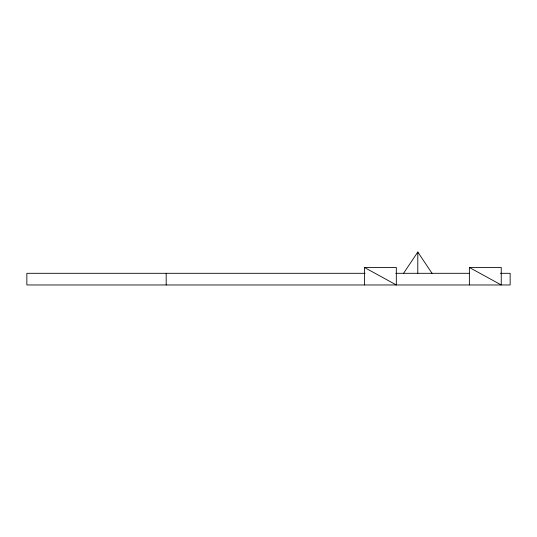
<?xml version="1.0" encoding="UTF-8"?>
<svg xmlns="http://www.w3.org/2000/svg" width="537" height="537" viewBox="0 0 537 537"><rect width="100%" height="100%" fill="white"/><g stroke="black" fill="none" stroke-linecap="round" stroke-linejoin="round"><path stroke-width="0.81" d="M403.562 273.306L417.793 252.034L432.023 273.306M364.455 267.48L396.319 267.48L396.319 284.966L364.455 267.48L364.455 284.966M469.378 267.48L501.243 267.48L501.243 284.966L469.378 267.48L469.378 284.966M365.1 273.306L26.85 273.306L26.85 284.966L510.15 284.966L510.15 273.306L500.397 273.306M395.789 273.306L469.64 273.306M417.793 252.034L417.793 273.306M166.188 273.306L166.188 284.966"/></g></svg>
